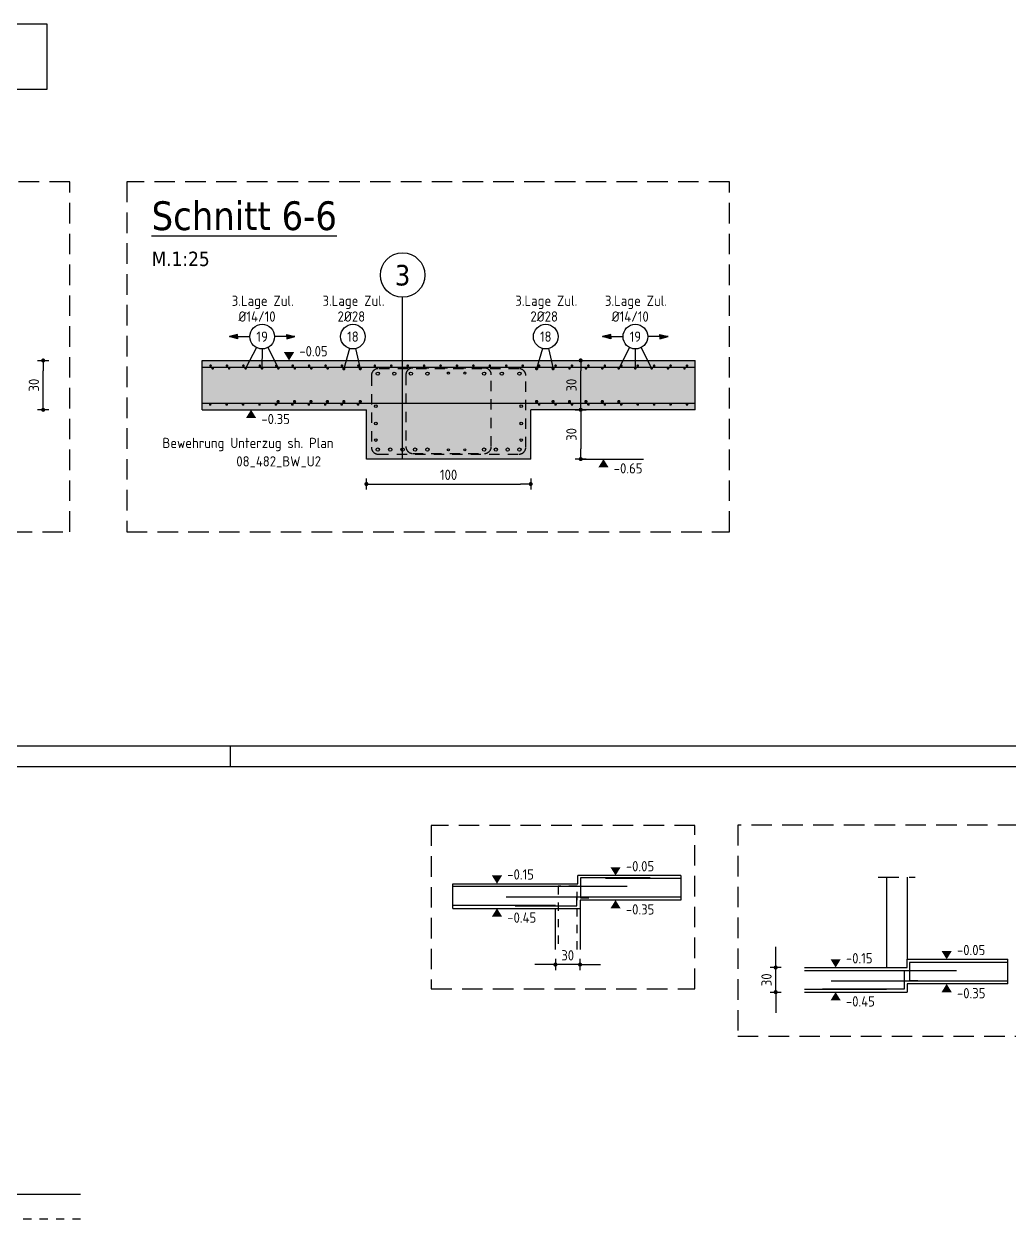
# Model space of a CAD drawing. Extents: x -4.3 to 79.3, y -6.3 to 34.2.
# Drawn here: x 37.94 to 49.93, y -5.51 to 9.03 of the extents above; entities that cross this region are included whole.
import ezdxf
from ezdxf.enums import TextEntityAlignment as Align

# ---------------------------------------------------------------- set-up
doc = ezdxf.new("R2010")
doc.units = 0
doc.header["$LTSCALE"] = 0.5
for name, pattern in [('AUSGEZOGEN', [1000.01, 1000, 0.01]), ('DASHED', [0.75, 0.5, -0.25]), ('HIDDEN', [0.375, 0.25, -0.125]), ('HIDDEN2', [0.187, 0.125, -0.062]), ('PUNKT', [0.175, 0.05, -0.125]), ('STRICHLINIE', [0.75, 0.5, -0.25])]:
    doc.linetypes.add(name, pattern=pattern)
for name, color, linetype in [('ACHSEN', 7, 'Continuous'), ('AFU', 7, 'Continuous'), ('BETON', 7, 'Continuous'), ('DETAIL', 7, 'Continuous'), ('DRUEBER', 7, 'Continuous'), ('grau_mittel', 7, 'Continuous'), ('HILFE', 7, 'Continuous'), ('koten', 7, 'Continuous'), ('MASSE', 7, 'Continuous'), ('OBJEKT', 7, 'Continuous'), ('RAHMEN', 7, 'Continuous'), ('RND', 7, 'Continuous'), ('SFP_Achsen', 7, 'Continuous'), ('TEXT', 7, 'Continuous')]:
    doc.layers.add(name, color=color, linetype=linetype)
doc.layers.add('NOPLOT', color=7, linetype='Continuous', plot=False)
doc.styles.add('helv', font='tahoma.ttf')
doc.styles.add('txt', font='isocp.shx')
doc.linetypes.add('AFU_50K', pattern='A,0.15,["/",Standard,S=0.2,R=0,X=-0.01,Y=-0.1],0.07,["/",Standard,S=0.2,R=0,X=-0.01,Y=-0.1],0.15', length=0.37)
doc.dimstyles.new('DOT_I', dxfattribs={"dimscale": 0.5, "dimtxt": 0.25, "dimasz": 0.25, "dimexe": 0.1, "dimexo": 0.3, "dimgap": 0.1, "dimtad": 1, "dimdec": 3, "dimzin": 3, "dimtxsty": 'txt', "dimblk": 'DOT', "dimblk1": 'DOT', "dimblk2": 'DOT', "dimsah": 1, "dimcen": 0.1, "dimse1": 1, "dimse2": 1, "dimazin": 0, "dimtfac": 1, "dimtdec": 4, "dimtix": 1, "dimtmove": 2, "dimatfit": 3, "dimfxl": 0, "dimtvp": 1, "dimtolj": 1, "dimtzin": 0, "dimarcsym": 0})

# ---------------------------------------------------------------- blocks, each defined once
blk = doc.blocks.new('DOT')
at = {"layer": 'MASSE', "color": 7, "linetype": 'Continuous'}
for p, q in [((0, 0), (-1, 0)), ((0, 0.54), (0, -0.54))]:
    blk.add_line(p, q, dxfattribs=at)
at = {"layer": 'MASSE', "color": 7, "linetype": 'Continuous', "const_width": 0.2}
blk.add_lwpolyline([(-0.1, 0, 1), (0.1, 0, 1)], format="xyb", close=True, dxfattribs=at)
blk = doc.blocks.new('*D35')
at = {"layer": 'Defpoints', "color": 0, "linetype": 'AUSGEZOGEN', "transparency": 16777216}
for p in [(47.089, -2.447), (47.089, -2.447), (47.089, -2.747)]:
    blk.add_point(p, dxfattribs=at)
at = {"layer": 'MASSE', "color": 0, "linetype": 'AUSGEZOGEN', "lineweight": -2, "transparency": 16777216}
for p, q in [((47.089, -2.322), (47.089, -2.197)), ((47.089, -2.747), (47.089, -2.447)), ((47.089, -2.872), (47.089, -2.997))]:
    blk.add_line(p, q, dxfattribs=at)
at = {"layer": 'MASSE', "color": 0, "linetype": 'AUSGEZOGEN', "lineweight": -2, "transparency": 16777216, "xscale": 0.125, "yscale": 0.125, "zscale": 0.125}
for p, rotation in [((47.089, -2.447), 270), ((47.089, -2.747), 90)]:
    blk.add_blockref('DOT', p, dxfattribs=dict(at, rotation=rotation))
at = {"layer": 'MASSE', "color": 0, "linetype": 'AUSGEZOGEN', "transparency": 16777216, "insert": (46.977, -2.597), "char_height": 0.125, "attachment_point": 5, "rotation": 90, "style": 'txt'}
blk.add_mtext('\\A1;30', dxfattribs=at)
blk = doc.blocks.new('okrd_o')
at = {"layer": 'koten', "color": 7, "linetype": 'Continuous'}
blk.add_solid([(-0.125, 0.202), (0.125, 0.202), (0, 0)], dxfattribs=at)
at = {"layer": 'koten', "style": 'txt'}
blk.add_attdef('OKRD', (0.25, 0.1), '', height=0.25, dxfattribs=at)
blk = doc.blocks.new('okrd_u')
at = {"layer": 'koten', "color": 7, "linetype": 'Continuous'}
blk.add_solid([(-0.125, -0.202), (0.125, -0.202), (0, 0)], dxfattribs=at)
at = {"layer": 'koten', "style": 'txt'}
blk.add_attdef('OKRD', (0.25, -0.35), '', height=0.25, dxfattribs=at)
blk = doc.blocks.new('*D46')
at = {"layer": 'Defpoints', "color": 0, "linetype": 'AUSGEZOGEN', "transparency": 16777216}
for p in [(44.407, -2.411), (44.407, -2.411), (44.707, -2.411)]:
    blk.add_point(p, dxfattribs=at)
at = {"layer": 'MASSE', "color": 0, "linetype": 'AUSGEZOGEN', "lineweight": -2, "transparency": 16777216}
for p, q in [((44.282, -2.411), (44.157, -2.411)), ((44.707, -2.411), (44.407, -2.411)), ((44.832, -2.411), (44.957, -2.411))]:
    blk.add_line(p, q, dxfattribs=at)
at = {"layer": 'MASSE', "color": 0, "linetype": 'AUSGEZOGEN', "lineweight": -2, "transparency": 16777216, "xscale": 0.125, "yscale": 0.125, "zscale": 0.125}
blk.add_blockref('DOT', (44.407, -2.411), dxfattribs=at)
at = {"layer": 'MASSE', "color": 0, "linetype": 'AUSGEZOGEN', "lineweight": -2, "transparency": 16777216, "xscale": 0.125, "yscale": 0.125, "zscale": 0.125, "rotation": 180}
blk.add_blockref('DOT', (44.707, -2.411), dxfattribs=at)
at = {"layer": 'MASSE', "color": 0, "linetype": 'AUSGEZOGEN', "transparency": 16777216, "insert": (44.557, -2.299), "char_height": 0.125, "attachment_point": 5, "style": 'txt'}
blk.add_mtext('\\A1;30', dxfattribs=at)
blk = doc.blocks.new('*D56')
at = {"layer": 'Defpoints', "color": 0, "linetype": 'AUSGEZOGEN', "transparency": 16777216}
for p in [(38.171, 4.938), (38.171, 4.938), (38.171, 4.338)]:
    blk.add_point(p, dxfattribs=at)
at = {"layer": 'MASSE', "color": 0, "linetype": 'AUSGEZOGEN', "lineweight": -2, "transparency": 16777216}
blk.add_line((38.171, 4.463), (38.171, 4.813), dxfattribs=at)
at = {"layer": 'MASSE', "color": 0, "linetype": 'AUSGEZOGEN', "lineweight": -2, "transparency": 16777216, "xscale": 0.125, "yscale": 0.125, "zscale": 0.125}
for p, rotation in [((38.171, 4.938), 90), ((38.171, 4.338), 270)]:
    blk.add_blockref('DOT', p, dxfattribs=dict(at, rotation=rotation))
at = {"layer": 'MASSE', "color": 0, "linetype": 'AUSGEZOGEN', "transparency": 16777216, "insert": (38.058, 4.638), "char_height": 0.125, "attachment_point": 5, "rotation": 90, "style": 'txt'}
blk.add_mtext('\\A1;30', dxfattribs=at)
blk = doc.blocks.new('*D61')
at = {"layer": 'Defpoints', "color": 0, "linetype": 'AUSGEZOGEN', "transparency": 16777216}
for p in [(42.107, 3.435), (44.107, 3.435), (44.107, 3.435)]:
    blk.add_point(p, dxfattribs=at)
at = {"layer": 'MASSE', "color": 0, "linetype": 'AUSGEZOGEN', "lineweight": -2, "transparency": 16777216}
blk.add_line((42.232, 3.435), (43.982, 3.435), dxfattribs=at)
at = {"layer": 'MASSE', "color": 0, "linetype": 'AUSGEZOGEN', "lineweight": -2, "transparency": 16777216, "xscale": 0.125, "yscale": 0.125, "zscale": 0.125, "rotation": 180}
blk.add_blockref('DOT', (42.107, 3.435), dxfattribs=at)
at = {"layer": 'MASSE', "color": 0, "linetype": 'AUSGEZOGEN', "lineweight": -2, "transparency": 16777216, "xscale": 0.125, "yscale": 0.125, "zscale": 0.125}
blk.add_blockref('DOT', (44.107, 3.435), dxfattribs=at)
at = {"layer": 'MASSE', "color": 0, "linetype": 'AUSGEZOGEN', "transparency": 16777216, "insert": (43.107, 3.547), "char_height": 0.125, "attachment_point": 5, "style": 'txt'}
blk.add_mtext('\\A1;100', dxfattribs=at)
blk = doc.blocks.new('*D62')
at = {"layer": 'Defpoints', "color": 0, "linetype": 'AUSGEZOGEN', "transparency": 16777216}
for p in [(44.715, 4.938), (44.715, 4.938), (44.715, 4.338)]:
    blk.add_point(p, dxfattribs=at)
at = {"layer": 'MASSE', "color": 0, "linetype": 'AUSGEZOGEN', "lineweight": -2, "transparency": 16777216}
blk.add_line((44.715, 4.463), (44.715, 4.813), dxfattribs=at)
at = {"layer": 'MASSE', "color": 0, "linetype": 'AUSGEZOGEN', "lineweight": -2, "transparency": 16777216, "xscale": 0.125, "yscale": 0.125, "zscale": 0.125}
for p, rotation in [((44.715, 4.938), 90), ((44.715, 4.338), 270)]:
    blk.add_blockref('DOT', p, dxfattribs=dict(at, rotation=rotation))
at = {"layer": 'MASSE', "color": 0, "linetype": 'AUSGEZOGEN', "transparency": 16777216, "insert": (44.602, 4.638), "char_height": 0.125, "attachment_point": 5, "rotation": 90, "style": 'txt'}
blk.add_mtext('\\A1;30', dxfattribs=at)
blk = doc.blocks.new('*D63')
at = {"layer": 'Defpoints', "color": 0, "linetype": 'AUSGEZOGEN', "transparency": 16777216}
for p in [(44.715, 4.338), (44.715, 3.738), (44.715, 3.738)]:
    blk.add_point(p, dxfattribs=at)
at = {"layer": 'MASSE', "color": 0, "linetype": 'AUSGEZOGEN', "lineweight": -2, "transparency": 16777216}
blk.add_line((44.715, 4.213), (44.715, 3.863), dxfattribs=at)
at = {"layer": 'MASSE', "color": 0, "linetype": 'AUSGEZOGEN', "lineweight": -2, "transparency": 16777216, "xscale": 0.125, "yscale": 0.125, "zscale": 0.125}
for p, rotation in [((44.715, 4.338), 90), ((44.715, 3.738), 270)]:
    blk.add_blockref('DOT', p, dxfattribs=dict(at, rotation=rotation))
at = {"layer": 'MASSE', "color": 0, "linetype": 'AUSGEZOGEN', "transparency": 16777216, "insert": (44.602, 4.038), "char_height": 0.125, "attachment_point": 5, "rotation": 90, "style": 'txt'}
blk.add_mtext('\\A1;30', dxfattribs=at)
blk = doc.blocks.new('RND_HIN')
at = {"layer": 'RND', "color": 7, "linetype": 'Continuous'}
blk.add_circle((0, 0), 0.3, dxfattribs=at)
at = {"layer": 'RND', "color": 7, "linetype": 'Continuous', "style": 'txt'}
blk.add_attdef('POSI', text='', height=0.25, dxfattribs=at).set_placement((0, 0), align=Align.MIDDLE)
blk = doc.blocks.new('Pfeillinie')
at = {"layer": 'TEXT', "linetype": 'Continuous'}
blk.add_hatch(color=7, dxfattribs=at).paths.add_polyline_path([(0, 0), (-0.8, 0.2), (-0.8, 0), (-0.8, -0.2)])
at = {"layer": 'TEXT', "color": 7, "linetype": 'Continuous'}
for p, q in [((-0.8, 0), (-0.8, 0.2)), ((-0.8, 0.2), (0, 0)), ((-0.8, 0), (-0.8, -0.2)), ((-0.8, -0.2), (0, 0))]:
    blk.add_line(p, q, dxfattribs=at)
blk = doc.blocks.new('A1-35-0')
at = {"layer": 'RAHMEN', "color": 5}
blk.add_line((2, 0.5), (118.4, 0.5), dxfattribs=at)
at = {"layer": 'RAHMEN', "color": 7}
blk.add_line((80.9, 0), (80.9, 0.5), dxfattribs=at)
at = {"layer": 'RAHMEN'}
blk.add_line((0, 0), (118.9, 0), dxfattribs=at)

msp = doc.modelspace()

# ---------------------------------------------------------------- hatches: boundary and pattern name
at = {"layer": 'grau_mittel'}
msp.add_hatch(color=61, dxfattribs=at).paths.add_polyline_path([(42.1071, 4.3382), (42.1071, 3.7382), (44.1071, 3.7382), (44.1071, 4.3382), (46.1071, 4.3382), (46.1071, 4.9382), (40.1071, 4.9382), (40.1071, 4.3382)])

# ---------------------------------------------------------------- linework, layer by layer
at = {"layer": 'ACHSEN', "color": 140, "linetype": 'AUSGEZOGEN'}
msp.add_line((42.5471, 3.7382), (42.5471, 5.7063), dxfattribs=at)
at = {"layer": 'AFU', "color": 8, "linetype": 'AFU_50K'}
msp.add_line((44.4073, -1.7274), (44.7073, -1.7274), dxfattribs=at)
at = {"layer": 'BETON', "color": 6, "linetype": 'AUSGEZOGEN'}
for p, q in [((40.1071, 4.9382), (46.1071, 4.9382)), ((40.1071, 4.3382), (42.1071, 4.3382)), ((42.1071, 3.7382), (42.1071, 4.3382)), ((44.1071, 3.7382), (44.1071, 4.3382)), ((46.1071, 4.3382), (44.1071, 4.3382)), ((44.1071, 3.7382), (42.1071, 3.7382)), ((43.1573, -1.4274), (44.6823, -1.4274)), ((44.6823, -1.4274), (44.6823, -1.3274)), ((45.9323, -1.3274), (44.6823, -1.3274)), ((43.1573, -1.7274), (44.4073, -1.7274)), ((44.4073, -2.2274), (44.4073, -1.7274)), ((44.7073, -1.6274), (44.7073, -2.2274)), ((45.9323, -1.6274), (44.7073, -1.6274)), ((47.4382, -2.4469), (48.6882, -2.4469)), ((48.6882, -2.3469), (49.9132, -2.3469)), ((48.6882, -2.4469), (48.6882, -2.3469)), ((47.4382, -2.7469), (48.6882, -2.7469)), ((48.6882, -2.6469), (48.6882, -2.7469)), ((49.9132, -2.6469), (48.6882, -2.6469)), ((38.6278, -5.2078), (36.3778, -5.2078))]:
    msp.add_line(p, q, dxfattribs=at)
msp.add_lwpolyline([(32.0701, 9.0326), (38.2161, 9.0326), (38.2161, 8.2334), (32.0701, 8.2334)], close=True, dxfattribs=at)
at = {"layer": 'DETAIL', "color": 102, "linetype": 'STRICHLINIE'}
for points in [[(31.7867, 7.1131), (31.7867, 2.8545), (38.4979, 2.8545), (38.4979, 7.1131)], [(39.1885, 7.1131), (39.1885, 2.8545), (46.5261, 2.8545), (46.5261, 7.1131)], [(42.8964, -0.7188), (42.8964, -2.7076), (46.1056, -2.7076), (46.1056, -0.7188)], [(46.6269, -0.7143), (46.6269, -3.2812), (50.4186, -3.2812), (50.4186, -0.7143)]]:
    msp.add_lwpolyline(points, close=True, dxfattribs=at)
at = {"layer": 'DRUEBER', "color": 7, "linetype": 'PUNKT'}
msp.add_line((38.6278, -5.5078), (36.0278, -5.5078), dxfattribs=at)
at = {"layer": 'HILFE', "color": 102, "linetype": 'AUSGEZOGEN'}
msp.add_line((44.7149, 3.7382), (45.4801, 3.7382), dxfattribs=at)
at = {"layer": 'HILFE', "color": 102, "linetype": 'DASHED'}
msp.add_line((48.3382, -1.3469), (48.7882, -1.3469), dxfattribs=at)
at = {"layer": 'NOPLOT', "color": 191, "linetype": 'AUSGEZOGEN'}
for p, q in [((40.1071, 4.3382), (40.1071, 4.9382)), ((46.1071, 4.3382), (46.1071, 4.9382)), ((43.1573, -1.7274), (43.1573, -1.4274)), ((45.9323, -1.3274), (45.9323, -1.6274)), ((49.9132, -2.6469), (49.9132, -2.3469))]:
    msp.add_line(p, q, dxfattribs=at)
at = {"layer": 'OBJEKT', "color": 7, "linetype": 'AUSGEZOGEN'}
for p, q in [((48.4382, -1.3469), (48.4382, -2.4469)), ((48.6882, -1.3469), (48.6882, -2.3469))]:
    msp.add_line(p, q, dxfattribs=at)
at = {"layer": 'RND', "color": 102, "linetype": 'AUSGEZOGEN'}
for p, q in [((40.7678, 5.0951), (40.6354, 4.8422)), ((40.9059, 5.0946), (41.0354, 4.8422)), ((45.3112, 5.0951), (45.1788, 4.8422)), ((45.4493, 5.0946), (45.5788, 4.8422)), ((40.8366, 5.078), (40.8354, 4.8422)), ((41.9013, 5.0841), (41.8316, 4.8382)), ((41.9757, 5.0822), (42.0316, 4.8382)), ((44.2485, 5.0841), (44.1788, 4.8382)), ((44.3229, 5.0822), (44.3788, 4.8382)), ((45.38, 5.078), (45.3788, 4.8422))]:
    msp.add_line(p, q, dxfattribs=at)
for points in [[(40.438, 5.228), (40.6874, 5.228)], [(41.2368, 5.228), (40.9874, 5.228)], [(44.9814, 5.228), (45.2308, 5.228)], [(45.7802, 5.228), (45.5308, 5.228)]]:
    msp.add_lwpolyline(points, dxfattribs=at)
at = {"layer": 'RND', "color": 1, "linetype": 'AUSGEZOGEN'}
for points in [[(40.1071, 4.8582), (46.1071, 4.8582)], [(40.1071, 4.4182), (46.1071, 4.4182)], [(45.5623, -1.3574), (44.7123, -1.3574), (44.7123, -1.5974), (44.8123, -1.5974)], [(45.9323, -1.3624), (45.0173, -1.3624)], [(43.1573, -1.4574), (45.2823, -1.4574)], [(45.9323, -1.5924), (43.8073, -1.5924)], [(43.9173, -1.6974), (44.6673, -1.6974), (44.6673, -1.5974)], [(44.4073, -1.6924), (43.1573, -1.6924)], [(48.7182, -2.3819), (49.9132, -2.3819)], [(49.3182, -2.3869), (48.7182, -2.3869), (48.7182, -2.6069), (48.8182, -2.6069)], [(47.4382, -2.4819), (49.2882, -2.4819)], [(47.6582, -2.7069), (48.6582, -2.7069), (48.6582, -2.4869), (47.6582, -2.4869)], [(49.9132, -2.6119), (47.7632, -2.6119)], [(47.4382, -2.7119), (48.4382, -2.7119)]]:
    msp.add_lwpolyline(points, dxfattribs=at)
at = {"layer": 'RND', "color": 7, "linetype": 'AUSGEZOGEN'}
for points, const_width in [([(40.2012, 4.8742, 1), (40.2172, 4.8742, 1)], 0.016), ([(40.2434, 4.8422, -1), (40.2274, 4.8422, -1)], 0.016), ([(40.4012, 4.8742, 1), (40.4172, 4.8742, 1)], 0.016), ([(40.4434, 4.8422, -1), (40.4274, 4.8422, -1)], 0.016), ([(40.6012, 4.8742, 1), (40.6172, 4.8742, 1)], 0.016), ([(40.6434, 4.8422, -1), (40.6274, 4.8422, -1)], 0.016), ([(40.8012, 4.8742, 1), (40.8172, 4.8742, 1)], 0.016), ([(40.8434, 4.8422, -1), (40.8274, 4.8422, -1)], 0.016), ([(41.0012, 4.8742, 1), (41.0172, 4.8742, 1)], 0.016), ([(41.0434, 4.8422, -1), (41.0274, 4.8422, -1)], 0.016), ([(41.2012, 4.8742, 1), (41.2172, 4.8742, 1)], 0.016), ([(41.2434, 4.8422, -1), (41.2274, 4.8422, -1)], 0.016), ([(41.4012, 4.8742, 1), (41.4172, 4.8742, 1)], 0.016), ([(41.4434, 4.8422, -1), (41.4274, 4.8422, -1)], 0.016), ([(41.6012, 4.8742, 1), (41.6172, 4.8742, 1)], 0.016), ([(41.6434, 4.8422, -1), (41.6274, 4.8422, -1)], 0.016), ([(41.8012, 4.8742, 1), (41.8172, 4.8742, 1)], 0.016), ([(41.8216, 4.8382, -1), (41.8416, 4.8382, -1)], 0.02), ([(42.0012, 4.8742, 1), (42.0172, 4.8742, 1)], 0.016), ([(42.0216, 4.8382, -1), (42.0416, 4.8382, -1)], 0.02), ([(42.2012, 4.8742, 1), (42.2172, 4.8742, 1)], 0.016), ([(42.4012, 4.8742, 1), (42.4172, 4.8742, 1)], 0.016), ([(42.6012, 4.8742, 1), (42.6172, 4.8742, 1)], 0.016), ([(42.8012, 4.8742, 1), (42.8172, 4.8742, 1)], 0.016), ([(43.0012, 4.8742, 1), (43.0172, 4.8742, 1)], 0.016), ([(43.2012, 4.8742, 1), (43.2172, 4.8742, 1)], 0.016), ([(43.4012, 4.8742, 1), (43.4172, 4.8742, 1)], 0.016), ([(43.6012, 4.8742, 1), (43.6172, 4.8742, 1)], 0.016), ([(43.8012, 4.8742, 1), (43.8172, 4.8742, 1)], 0.016), ([(44.0012, 4.8742, 1), (44.0172, 4.8742, 1)], 0.016), ([(44.1888, 4.8382, 1), (44.1688, 4.8382, 1)], 0.02), ([(44.2012, 4.8742, 1), (44.2172, 4.8742, 1)], 0.016), ([(44.3888, 4.8382, 1), (44.3688, 4.8382, 1)], 0.02), ([(44.4012, 4.8742, 1), (44.4172, 4.8742, 1)], 0.016), ([(44.5708, 4.8422, 1), (44.5868, 4.8422, 1)], 0.016), ([(44.6012, 4.8742, 1), (44.6172, 4.8742, 1)], 0.016), ([(44.7708, 4.8422, 1), (44.7868, 4.8422, 1)], 0.016), ([(44.8012, 4.8742, 1), (44.8172, 4.8742, 1)], 0.016), ([(44.9708, 4.8422, 1), (44.9868, 4.8422, 1)], 0.016), ([(45.0012, 4.8742, 1), (45.0172, 4.8742, 1)], 0.016), ([(45.1708, 4.8422, 1), (45.1868, 4.8422, 1)], 0.016), ([(45.2012, 4.8742, 1), (45.2172, 4.8742, 1)], 0.016), ([(45.3708, 4.8422, 1), (45.3868, 4.8422, 1)], 0.016), ([(45.4012, 4.8742, 1), (45.4172, 4.8742, 1)], 0.016), ([(45.5708, 4.8422, 1), (45.5868, 4.8422, 1)], 0.016), ([(45.6012, 4.8742, 1), (45.6172, 4.8742, 1)], 0.016), ([(45.7708, 4.8422, 1), (45.7868, 4.8422, 1)], 0.016), ([(45.8012, 4.8742, 1), (45.8172, 4.8742, 1)], 0.016), ([(45.9708, 4.8422, 1), (45.9868, 4.8422, 1)], 0.016), ([(46.0012, 4.8742, 1), (46.0172, 4.8742, 1)], 0.016), ([(40.2131, 4.4022, 1), (40.1971, 4.4022, 1)], 0.016), ([(40.4131, 4.4022, 1), (40.3971, 4.4022, 1)], 0.016), ([(40.6131, 4.4022, 1), (40.5971, 4.4022, 1)], 0.016), ([(40.8131, 4.4022, 1), (40.7971, 4.4022, 1)], 0.016), ([(41.0131, 4.4022, 1), (40.9971, 4.4022, 1)], 0.016), ([(41.0216, 4.4382, 1), (41.0416, 4.4382, 1)], 0.02), ([(41.2131, 4.4022, 1), (41.1971, 4.4022, 1)], 0.016), ([(41.2216, 4.4382, 1), (41.2416, 4.4382, 1)], 0.02), ([(41.4131, 4.4022, 1), (41.3971, 4.4022, 1)], 0.016), ([(41.4216, 4.4382, 1), (41.4416, 4.4382, 1)], 0.02), ([(41.6131, 4.4022, 1), (41.5971, 4.4022, 1)], 0.016), ([(41.6216, 4.4382, 1), (41.6416, 4.4382, 1)], 0.02), ([(41.8131, 4.4022, 1), (41.7971, 4.4022, 1)], 0.016), ([(41.8216, 4.4382, 1), (41.8416, 4.4382, 1)], 0.02), ([(42.0131, 4.4022, 1), (41.9971, 4.4022, 1)], 0.016), ([(42.0216, 4.4382, 1), (42.0416, 4.4382, 1)], 0.02), ([(44.1888, 4.4382, -1), (44.1688, 4.4382, -1)], 0.02), ([(44.2012, 4.4022, -1), (44.2172, 4.4022, -1)], 0.016), ([(44.3888, 4.4382, -1), (44.3688, 4.4382, -1)], 0.02), ([(44.4012, 4.4022, -1), (44.4172, 4.4022, -1)], 0.016), ([(44.5888, 4.4382, -1), (44.5688, 4.4382, -1)], 0.02), ([(44.6012, 4.4022, -1), (44.6172, 4.4022, -1)], 0.016), ([(44.7888, 4.4382, -1), (44.7688, 4.4382, -1)], 0.02), ([(44.8012, 4.4022, -1), (44.8172, 4.4022, -1)], 0.016), ([(44.9888, 4.4382, -1), (44.9688, 4.4382, -1)], 0.02), ([(45.0012, 4.4022, -1), (45.0172, 4.4022, -1)], 0.016), ([(45.1888, 4.4382, -1), (45.1688, 4.4382, -1)], 0.02), ([(45.2012, 4.4022, -1), (45.2172, 4.4022, -1)], 0.016), ([(45.4012, 4.4022, -1), (45.4172, 4.4022, -1)], 0.016), ([(45.6012, 4.4022, -1), (45.6172, 4.4022, -1)], 0.016), ([(45.8012, 4.4022, -1), (45.8172, 4.4022, -1)], 0.016), ([(46.0012, 4.4022, -1), (46.0172, 4.4022, -1)], 0.016)]:
    msp.add_lwpolyline(points, format="xyb", close=True, dxfattribs=dict(at, const_width=const_width))
at = {"layer": 'RND', "color": 1, "linetype": 'HIDDEN'}
for points in [[(42.2511, 3.7982), (43.9631, 3.7982, 0.4142136), (44.0471, 3.8822), (44.0471, 4.7542, 0.4142136), (43.9631, 4.8382), (42.2511, 4.8382, 0.4142136), (42.1671, 4.7542), (42.1671, 3.8822, 0.4142136)], [(42.6711, 3.8064), (43.5431, 3.8064, 0.4142136), (43.6271, 3.8904), (43.6271, 4.7624, 0.4142136), (43.5431, 4.8464), (42.6711, 4.8464, 0.4142136), (42.5871, 4.7624), (42.5871, 3.8904, 0.4142136)]]:
    msp.add_lwpolyline(points, format="xyb", close=True, dxfattribs=at)
at = {"layer": 'RND', "color": 1, "linetype": 'HIDDEN2'}
msp.add_lwpolyline([(44.6723, -2.2274), (44.6723, -1.4574), (44.4423, -1.4574), (44.4423, -2.2274)], dxfattribs=at)
at = {"layer": 'RND', "color": 7, "linetype": 'AUSGEZOGEN'}
for centre, radius in [((42.2447, 4.7775), 0.02), ((42.4463, 4.7775), 0.02), ((42.648, 4.7775), 0.02), ((42.8496, 4.7775), 0.02), ((42.8496, 4.7775), 0.02), ((43.104, 4.7853), 0.012), ((43.304, 4.7853), 0.012), ((43.5384, 4.7775), 0.02), ((43.754, 4.7775), 0.02), ((43.9696, 4.7775), 0.02), ((43.9696, 4.7775), 0.02), ((42.222, 4.3825), 0.016), ((43.9922, 4.3825), 0.016), ((42.222, 4.1701), 0.016), ((43.9922, 4.1701), 0.016), ((42.222, 3.9701), 0.016), ((43.9922, 3.9701), 0.016), ((42.2447, 3.8535), 0.02), ((42.3959, 3.8535), 0.02), ((42.5471, 3.8535), 0.02), ((42.6984, 3.8535), 0.02), ((42.8496, 3.8535), 0.02), ((43.104, 3.8512), 0.012), ((43.304, 3.8512), 0.012), ((43.5384, 3.8535), 0.02), ((43.6821, 3.8535), 0.02), ((43.8259, 3.8535), 0.02), ((43.9696, 3.8535), 0.02)]:
    msp.add_circle(centre, radius, dxfattribs=at)
at = {"layer": 'SFP_Achsen', "color": 7, "linetype": 'AUSGEZOGEN'}
msp.add_circle((42.5471, 5.9768), 0.2705, dxfattribs=at)

# ---------------------------------------------------------------- block references
at = {"layer": 'koten', "color": 7, "linetype": 'DASHED', "xscale": 0.5, "yscale": 0.5, "zscale": 0.5}
for p, values in [((41.1646, 4.9382), {'OKRD': '-0.05'}), ((45.1394, -1.3274), {'OKRD': '-0.05'}), ((43.6961, -1.4274), {'OKRD': '-0.15'}), ((49.1703, -2.3469), {'OKRD': '-0.05'}), ((47.8186, -2.4469), {'OKRD': '-0.15'})]:
    msp.add_blockref('okrd_o', p, dxfattribs=at).add_auto_attribs(values)
at = {"layer": 'koten', "color": 7, "linetype": 'AUSGEZOGEN', "xscale": 0.5, "yscale": 0.5, "zscale": 0.5}
for p, values in [((40.7025, 4.3382), {'OKRD': '-0.35'}), ((44.9925, 3.7382), {'OKRD': '-0.65'}), ((43.6961, -1.7274), {'OKRD': '-0.45'}), ((45.1394, -1.6274), {'OKRD': '-0.35'}), ((47.8186, -2.7469), {'OKRD': '-0.45'}), ((49.1703, -2.6469), {'OKRD': '-0.35'})]:
    msp.add_blockref('okrd_u', p, dxfattribs=at).add_auto_attribs(values)
at = {"layer": 'RAHMEN', "color": 191, "linetype": 'AUSGEZOGEN', "xscale": 0.5, "yscale": 0.5, "zscale": 0.5}
msp.add_blockref('A1-35-0', (0, 0), dxfattribs=at)
at = {"layer": 'RND', "color": 102, "linetype": 'AUSGEZOGEN', "yscale": 0.125, "zscale": 0.125}
for p, xscale in [((40.438, 5.228), -0.125), ((41.2368, 5.228), 0.125), ((44.9814, 5.228), -0.125), ((45.7802, 5.228), 0.125)]:
    msp.add_blockref('Pfeillinie', p, dxfattribs=dict(at, xscale=xscale))
at = {"layer": 'RND', "color": 7, "linetype": 'AUSGEZOGEN', "xscale": 0.5, "yscale": 0.5, "zscale": 0.5}
for p, values in [((40.8374, 5.228), {'POSI': '19'}), ((41.9422, 5.2284), {'POSI': '18'}), ((44.2894, 5.2284), {'POSI': '18'}), ((45.3808, 5.228), {'POSI': '19'})]:
    msp.add_blockref('RND_HIN', p, dxfattribs=at).add_auto_attribs(values)

# ---------------------------------------------------------------- texts
at = {"layer": 'SFP_Achsen', "color": 6, "linetype": 'AUSGEZOGEN', "style": 'helv'}
msp.add_text('3', height=0.25, dxfattribs=at).set_placement((42.4532, 5.8506))
at = {"layer": 'TEXT', "color": 5, "linetype": 'AUSGEZOGEN', "style": 'helv'}
msp.add_text('%%USchnitt 6-6', height=0.35, dxfattribs=at).set_placement((39.4915, 6.5243))
at = {"layer": 'TEXT', "color": 1, "linetype": 'AUSGEZOGEN', "style": 'helv'}
msp.add_text('M.1:25', height=0.175, dxfattribs=at).set_placement((39.4915, 6.0868))
at = {"layer": 'TEXT', "color": 7, "linetype": 'AUSGEZOGEN', "style": 'txt'}
for s, p in [('3.Lage Zul.', (40.4673, 5.6022)), ('3.Lage Zul.', (41.5721, 5.6026)), ('3.Lage Zul.', (43.9193, 5.6026)), ('3.Lage Zul.', (45.0107, 5.6022)), ('%%C14/10', (40.5489, 5.4101)), ('2%%C28', (41.7556, 5.4105)), ('2%%C28', (44.1028, 5.4105)), ('%%C14/10', (45.0922, 5.4101))]:
    msp.add_text(s, height=0.125, dxfattribs=at).set_placement(p)
at = {"layer": 'TEXT', "color": 7, "style": 'txt'}
for s, p in [('Bewehrung Unterzug sh. Plan', (39.6239, 3.8723)), ('08_482_BW_U2', (40.5226, 3.6485))]:
    msp.add_text(s, height=0.125, dxfattribs=at).set_placement(p)

# ---------------------------------------------------------------- dimensions: what is measured, and where the dimension line sits
at = {"layer": 'MASSE', "color": 7, "linetype": 'AUSGEZOGEN'}
for base, p1, p2, override, picture, middle in [((38.1707, 4.9382), (38.1707, 4.3382), (38.1707, 4.9382), {"dimdec": 0, "dimlfac": 50}, '*D56', (38.0582, 4.6382)), ((44.7149, 4.9382), (44.7149, 4.3382), (44.7149, 4.9382), {"dimdec": 0, "dimlfac": 50}, '*D62', (44.6024, 4.6382)), ((44.7149, 3.7382), (44.7149, 4.3382), (44.7149, 3.7382), {"dimdec": 0, "dimlfac": 50}, '*D63', (44.6024, 4.0382)), ((47.0894, -2.4469), (47.0894, -2.7469), (47.0894, -2.4469), {"dimdec": 0, "dimlfac": 100}, '*D35', (46.9769, -2.5969))]:
    dim = msp.add_linear_dim(base=base, p1=p1, p2=p2, angle=90, dimstyle='DOT_I', override=override, dxfattribs=at)
    dim.commit()
    dim.dimension.update_dxf_attribs({"geometry": picture, "text_midpoint": middle})
for base, p1, p2, override, picture, middle in [((44.1071, 3.4346), (42.1071, 3.4346), (44.1071, 3.4346), {"dimdec": 0, "dimlfac": 50}, '*D61', (43.1071, 3.5471)), ((44.4073, -2.4113), (44.7073, -2.4113), (44.4073, -2.4113), {"dimdec": 0, "dimlfac": 100}, '*D46', (44.5573, -2.2988))]:
    dim = msp.add_linear_dim(base=base, p1=p1, p2=p2, dimstyle='DOT_I', override=override, dxfattribs=at)
    dim.commit()
    dim.dimension.update_dxf_attribs({"geometry": picture, "text_midpoint": middle})

doc.saveas('drawing.dxf')
